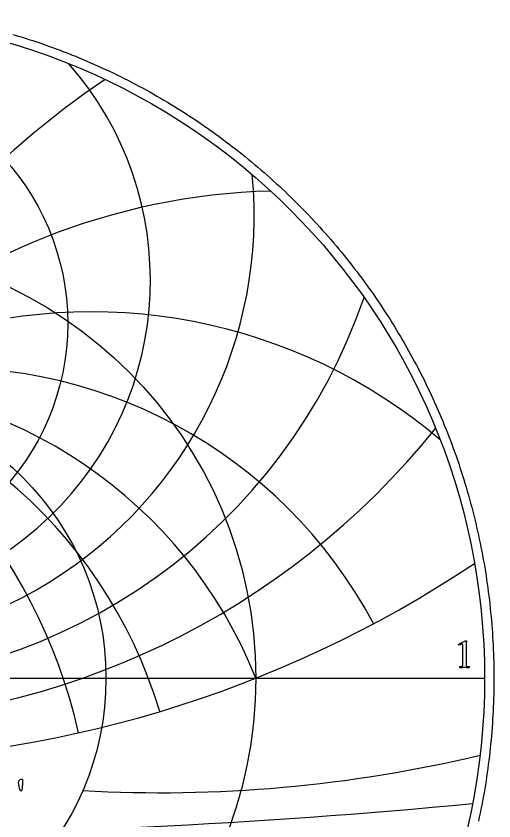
# Model space of a CAD drawing. Header units: millimetres. Extents: x -32.4 to 32.4, y -32.4 to 33.4.
# Drawn here: x 9.34 to 32.35, y -6.88 to 31.9 of the extents above; entities that cross this region are included whole.
import ezdxf

# ---------------------------------------------------------------- set-up
doc = ezdxf.new("R2010")
doc.units = ezdxf.units.MM
for name, color, linetype in [('CUT_OUTER', 1, 'Continuous'), ('ENGRAVE', 7, 'Continuous'), ('ENGRAVE_FINE', 8, 'Continuous'), ('TEXT', 5, 'Continuous')]:
    doc.layers.add(name, color=color, linetype=linetype)

msp = doc.modelspace()

# ---------------------------------------------------------------- linework, layer by layer
at = {"layer": 'CUT_OUTER'}
msp.add_lwpolyline([(9.2006, 31.0141), (9.3907, 30.957), (9.5805, 30.8988), (9.7699, 30.8395), (9.9589, 30.7789), (10.1476, 30.7172), (10.3359, 30.6544), (10.5238, 30.5904), (10.7113, 30.5252), (10.8984, 30.459), (11.0851, 30.3915), (11.2713, 30.3229), (11.4572, 30.2532), (11.6426, 30.1823), (11.8276, 30.1103), (12.0121, 30.0372), (12.1962, 29.9629), (12.3798, 29.8875), (12.563, 29.811), (12.7456, 29.7333), (12.9278, 29.6546), (13.1096, 29.5747), (13.2908, 29.4937), (13.4715, 29.4116), (13.6517, 29.3284), (13.8314, 29.2441), (14.0106, 29.1586), (14.1892, 29.0721), (14.3674, 28.9845), (14.5449, 28.8958), (14.722, 28.806), (14.8984, 28.7151), (15.0743, 28.6232), (15.2497, 28.5302), (15.4245, 28.436), (15.5986, 28.3409), (15.7722, 28.2446), (15.9453, 28.1473), (16.1177, 28.0489), (16.2895, 27.9495), (16.4607, 27.849), (16.6312, 27.7475), (16.8012, 27.645), (16.9705, 27.5413), (17.1391, 27.4367), (17.3072, 27.331), (17.4745, 27.2243), (17.6413, 27.1166), (17.8073, 27.0078), (17.9727, 26.898), (18.1374, 26.7873), (18.3014, 26.6755), (18.4648, 26.5627), (18.6274, 26.4489), (18.7893, 26.3341), (18.9506, 26.2183), (19.1111, 26.1015), (19.2709, 25.9838), (19.4299, 25.865), (19.5883, 25.7453), (19.7459, 25.6246), (19.9027, 25.503), (20.0589, 25.3804), (20.2142, 25.2568), (20.3688, 25.1323), (20.5226, 25.0069), (20.6757, 24.8805), (20.828, 24.7532), (20.9794, 24.6249), (21.1301, 24.4957), (21.28, 24.3656), (21.4292, 24.2346), (21.5774, 24.1026), (21.7249, 23.9698), (21.8716, 23.836), (22.0174, 23.7014), (22.1625, 23.5658), (22.3066, 23.4294), (22.45, 23.2921), (22.5925, 23.1539), (22.7341, 23.0148), (22.8749, 22.8749), (23.0148, 22.7341), (23.1539, 22.5925), (23.2921, 22.45), (23.4294, 22.3066), (23.5658, 22.1625), (23.7014, 22.0174), (23.836, 21.8716), (23.9698, 21.7249), (24.1026, 21.5774), (24.2346, 21.4292), (24.3656, 21.28), (24.4957, 21.1301), (24.6249, 20.9794), (24.7532, 20.828), (24.8805, 20.6757), (25.0069, 20.5226), (25.1323, 20.3688), (25.2568, 20.2142), (25.3804, 20.0589), (25.503, 19.9027), (25.6246, 19.7459), (25.7453, 19.5883), (25.865, 19.4299), (25.9838, 19.2709), (26.1015, 19.1111), (26.2183, 18.9506), (26.3341, 18.7893), (26.4489, 18.6274), (26.5627, 18.4648), (26.6755, 18.3014), (26.7873, 18.1374), (26.898, 17.9727), (27.0078, 17.8073), (27.1166, 17.6413), (27.2243, 17.4745), (27.331, 17.3072), (27.4367, 17.1391), (27.5413, 16.9705), (27.645, 16.8012), (27.7475, 16.6312), (27.849, 16.4607), (27.9495, 16.2895), (28.0489, 16.1177), (28.1473, 15.9453), (28.2446, 15.7722), (28.3409, 15.5986), (28.436, 15.4245), (28.5302, 15.2497), (28.6232, 15.0743), (28.7151, 14.8984), (28.806, 14.722), (28.8958, 14.5449), (28.9845, 14.3674), (29.0721, 14.1892), (29.1586, 14.0106), (29.2441, 13.8314), (29.3284, 13.6517), (29.4116, 13.4715), (29.4937, 13.2908), (29.5747, 13.1096), (29.6546, 12.9278), (29.7333, 12.7456), (29.811, 12.563), (29.8875, 12.3798), (29.9629, 12.1962), (30.0372, 12.0121), (30.1103, 11.8276), (30.1823, 11.6426), (30.2532, 11.4572), (30.3229, 11.2713), (30.3915, 11.0851), (30.459, 10.8984), (30.5252, 10.7113), (30.5904, 10.5238), (30.6544, 10.3359), (30.7172, 10.1476), (30.7789, 9.9589), (30.8395, 9.7699), (30.8988, 9.5805), (30.957, 9.3907), (31.0141, 9.2006), (31.0699, 9.0101), (31.1246, 8.8193), (31.1782, 8.6282), (31.2305, 8.4367), (31.2817, 8.2449), (31.3317, 8.0528), (31.3805, 7.8604), (31.4282, 7.6677), (31.4746, 7.4747), (31.5199, 7.2815), (31.564, 7.0879), (31.6069, 6.8941), (31.6486, 6.7001), (31.6891, 6.5057), (31.7284, 6.3112), (31.7665, 6.1164), (31.8035, 5.9213), (31.8392, 5.7261), (31.8737, 5.5306), (31.9071, 5.3349), (31.9392, 5.1391), (31.9701, 4.943), (31.9999, 4.7467), (32.0284, 4.5503), (32.0557, 4.3537), (32.0818, 4.1569), (32.1067, 3.96), (32.1304, 3.7629), (32.1529, 3.5657), (32.1742, 3.3683), (32.1942, 3.1709), (32.2131, 2.9733), (32.2307, 2.7755), (32.2471, 2.5777), (32.2623, 2.3798), (32.2763, 2.1818), (32.2891, 1.9837), (32.3007, 1.7856), (32.311, 1.5873), (32.3202, 1.3891), (32.3281, 1.1907), (32.3348, 0.9923), (32.3403, 0.7939), (32.3445, 0.5955), (32.3476, 0.397), (32.3494, 0.1985), (32.35, 0), (32.3494, -0.1985), (32.3476, -0.397), (32.3445, -0.5955), (32.3403, -0.7939), (32.3348, -0.9923), (32.3281, -1.1907), (32.3202, -1.3891), (32.311, -1.5873), (32.3007, -1.7856), (32.2891, -1.9837), (32.2763, -2.1818), (32.2623, -2.3798), (32.2471, -2.5777), (32.2307, -2.7755), (32.2131, -2.9733), (32.1942, -3.1709), (32.1742, -3.3683), (32.1529, -3.5657), (32.1304, -3.7629), (32.1067, -3.96), (32.0818, -4.1569), (32.0557, -4.3537), (32.0284, -4.5503), (31.9999, -4.7467), (31.9701, -4.943), (31.9392, -5.1391), (31.9071, -5.3349), (31.8737, -5.5306), (31.8392, -5.7261), (31.8035, -5.9213), (31.7665, -6.1164), (31.7284, -6.3112), (31.6891, -6.5057), (31.6486, -6.7001), (31.6069, -6.8941)], dxfattribs=at)
at = {"layer": 'ENGRAVE'}
msp.add_lwpolyline([(-31.9, 0), (31.9, 0)], dxfattribs=at)
for centre, radius in [((0, 0), 31.9), ((0, 17.0941), 11.8232), ((0, 0), 20.8814), ((0, 0), 13.6687)]:
    msp.add_circle(centre, radius, dxfattribs=at)
for centre, radius, start, end in [((0, 19.1761), 15.8065, 138.70753, 41.29247), ((0, 22.3262), 20.805, 174.66958, 5.33042), ((0, 27.2854), 27.5891, 198.91465, 341.08535), ((0, -8.2957), 22.4689, 21.66667, 158.33333), ((0, -8.2957), 22.4689, 21.66667, 158.33333), ((0, 35.7482), 37.8816, 218.75241, 321.24759), ((0, 52.5616), 56.5576, 236.25621, 303.74379), ((16.2995, 60.8304), 66.3479, 266.761989, 283.407247)]:
    msp.add_arc(centre, radius, start, end, dxfattribs=at)
at = {"layer": 'ENGRAVE_FINE'}
for centre, radius, start, end in [((38.9172, -8.2957), 44.9378, 124.25811, 174.12939), ((38.9172, -8.2957), 44.9378, 124.25811, 174.12939), ((22.4689, -8.2957), 31.7758, 91.55513, 170.93582), ((22.4689, -8.2957), 31.7758, 91.55513, 170.93582), ((-12.9724, -8.2957), 25.9448, 12.60935, 130.32134), ((-12.9724, -8.2957), 25.9448, 12.60935, 130.32134), ((12.9724, -8.2957), 25.9448, 49.67866, 167.39065), ((12.9724, -8.2957), 25.9448, 49.67866, 167.39065), ((-6.0205, -8.2957), 23.2615, 16.70702, 151.99338), ((-6.0205, -8.2957), 23.2615, 16.70702, 151.99338), ((6.0205, -8.2957), 23.2615, 28.00662, 163.29298), ((6.0205, -8.2957), 23.2615, 28.00662, 163.29298), ((0, 322.4182), 329.9497, 264.552608, 275.447392)]:
    msp.add_arc(centre, radius, start, end, dxfattribs=at)
at = {"layer": 'TEXT'}
for points in [[(30.8539, 0.7416), (30.8539, 1.5602), (30.8534, 1.5803), (30.8516, 1.597), (30.8487, 1.6103), (30.8446, 1.6203), (30.8391, 1.6275), (30.8319, 1.6327), (30.8231, 1.6358), (30.8125, 1.6368), (30.7996, 1.6359), (30.7835, 1.633), (30.7643, 1.6281), (30.742, 1.6213), (30.7196, 1.6139), (30.7001, 1.6071), (30.6834, 1.6009), (30.6695, 1.5954), (30.6614, 1.603), (30.6555, 1.6115), (30.652, 1.6207), (30.6509, 1.6306), (30.6509, 1.6308), (30.6509, 1.6312), (30.6509, 1.6318), (30.6509, 1.6327), (30.6511, 1.6365), (30.6519, 1.6394), (30.6532, 1.6416), (30.655, 1.6431), (30.6963, 1.6618), (30.7371, 1.6806), (30.7776, 1.6996), (30.8177, 1.7187), (30.8559, 1.737), (30.8907, 1.7537), (30.9222, 1.7686), (30.9503, 1.7819), (30.9736, 1.7928), (30.9905, 1.8006), (31.001, 1.8052), (31.0052, 1.8068), (31.0094, 1.8068), (31.0142, 1.806), (31.0182, 1.8037), (31.0214, 1.7998), (31.0239, 1.7943), (31.0258, 1.7884), (31.0275, 1.7829), (31.0289, 1.778), (31.0301, 1.7736), (31.0296, 1.7704), (31.028, 1.7609), (31.0254, 1.7451), (31.0218, 1.7228), (31.0182, 1.6948), (31.0156, 1.6615), (31.014, 1.6228), (31.0135, 1.5788), (31.0135, 0.7416), (31.0136, 0.7192), (31.0138, 0.6976), (31.0141, 0.6767), (31.0145, 0.6567), (31.0155, 0.6379), (31.0174, 0.6209), (31.0202, 0.6058), (31.0239, 0.5924), (31.0274, 0.5874), (31.0337, 0.5826), (31.0429, 0.5781), (31.055, 0.5738), (31.0686, 0.57), (31.0827, 0.5668), (31.0971, 0.5643), (31.1119, 0.5624), (31.1259, 0.561), (31.1376, 0.5601), (31.1471, 0.5595), (31.1544, 0.5593), (31.1572, 0.5544), (31.1593, 0.5479), (31.1608, 0.5398), (31.1617, 0.5303), (31.1616, 0.5207), (31.1604, 0.5126), (31.158, 0.5062), (31.1544, 0.5013), (31.124, 0.5033), (31.0948, 0.5051), (31.067, 0.5069), (31.0405, 0.5085), (31.014, 0.5099), (30.9866, 0.5108), (30.9581, 0.5114), (30.9285, 0.5116), (30.9002, 0.5114), (30.8731, 0.5108), (30.8473, 0.5099), (30.8229, 0.5085), (30.7981, 0.5069), (30.7716, 0.5051), (30.7432, 0.5033), (30.713, 0.5013), (30.7095, 0.5062), (30.7071, 0.5126), (30.7058, 0.5207), (30.7058, 0.5303), (30.7066, 0.5398), (30.7081, 0.5479), (30.7102, 0.5544), (30.713, 0.5593), (30.7204, 0.5595), (30.7299, 0.5601), (30.7416, 0.561), (30.7555, 0.5624), (30.7703, 0.5643), (30.7848, 0.5668), (30.7988, 0.57), (30.8125, 0.5738), (30.8244, 0.5781), (30.8332, 0.5826), (30.8389, 0.5874), (30.8415, 0.5924), (30.8453, 0.6058), (30.8482, 0.6209), (30.8505, 0.6379), (30.8519, 0.6567), (30.8528, 0.6767), (30.8534, 0.6976), (30.8538, 0.7192), (30.8539, 0.7416)], [(9.5894, -4.8635), (9.608, -4.8656), (9.625, -4.872), (9.6404, -4.8825), (9.6541, -4.8972), (9.654, -4.9124), (9.6535, -4.9319), (9.6527, -4.9557), (9.6515, -4.984), (9.6501, -5.0153), (9.6483, -5.0484), (9.6462, -5.0833), (9.6438, -5.12), (9.6411, -5.1574), (9.6383, -5.1945), (9.6353, -5.2312), (9.6321, -5.2676), (9.629, -5.3024), (9.626, -5.3343), (9.6231, -5.3633), (9.6205, -5.3894), (9.6124, -5.403), (9.601, -5.4153), (9.5865, -5.4263), (9.5687, -5.436), (9.5614, -5.435), (9.5551, -5.4321), (9.5497, -5.4273), (9.5453, -5.4205), (9.5257, -5.3545), (9.5084, -5.2939), (9.4934, -5.2386), (9.4806, -5.1886), (9.4704, -5.144), (9.4631, -5.1048), (9.4587, -5.0709), (9.4573, -5.0423), (9.4583, -5.0238), (9.4615, -5.0047), (9.4667, -4.985), (9.4741, -4.9646), (9.4833, -4.9446), (9.4942, -4.926), (9.5066, -4.909), (9.5207, -4.8933), (9.5362, -4.8803), (9.5528, -4.871), (9.5705, -4.8654), (9.5894, -4.8635)]]:
    msp.add_lwpolyline(points, close=True, dxfattribs=at)

doc.saveas('drawing.dxf')
